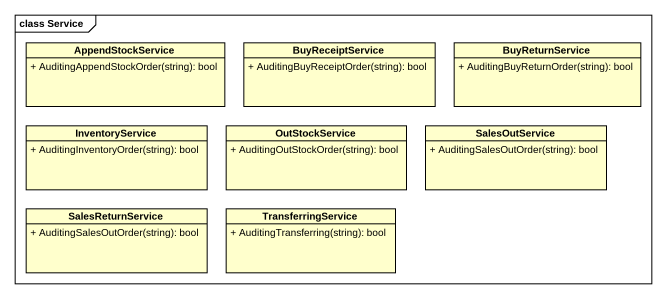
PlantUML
@startuml
mainframe class Service
hide circle
hide empty members
skinparam classAttributeIconSize 0
class AppendStockService {
  + AuditingAppendStockOrder(string): bool
}
class BuyReceiptService {
  + AuditingBuyReceiptOrder(string): bool
}
class BuyReturnService {
  + AuditingBuyReturnOrder(string): bool
}
class InventoryService {
  + AuditingInventoryOrder(string): bool
}
class OutStockService {
  + AuditingOutStockOrder(string): bool
}
class SalesOutService {
  + AuditingSalesOutOrder(string): bool
}
class SalesReturnService {
  + AuditingSalesOutOrder(string): bool
}
class TransferringService {
  + AuditingTransferring(string): bool
}
@enduml
